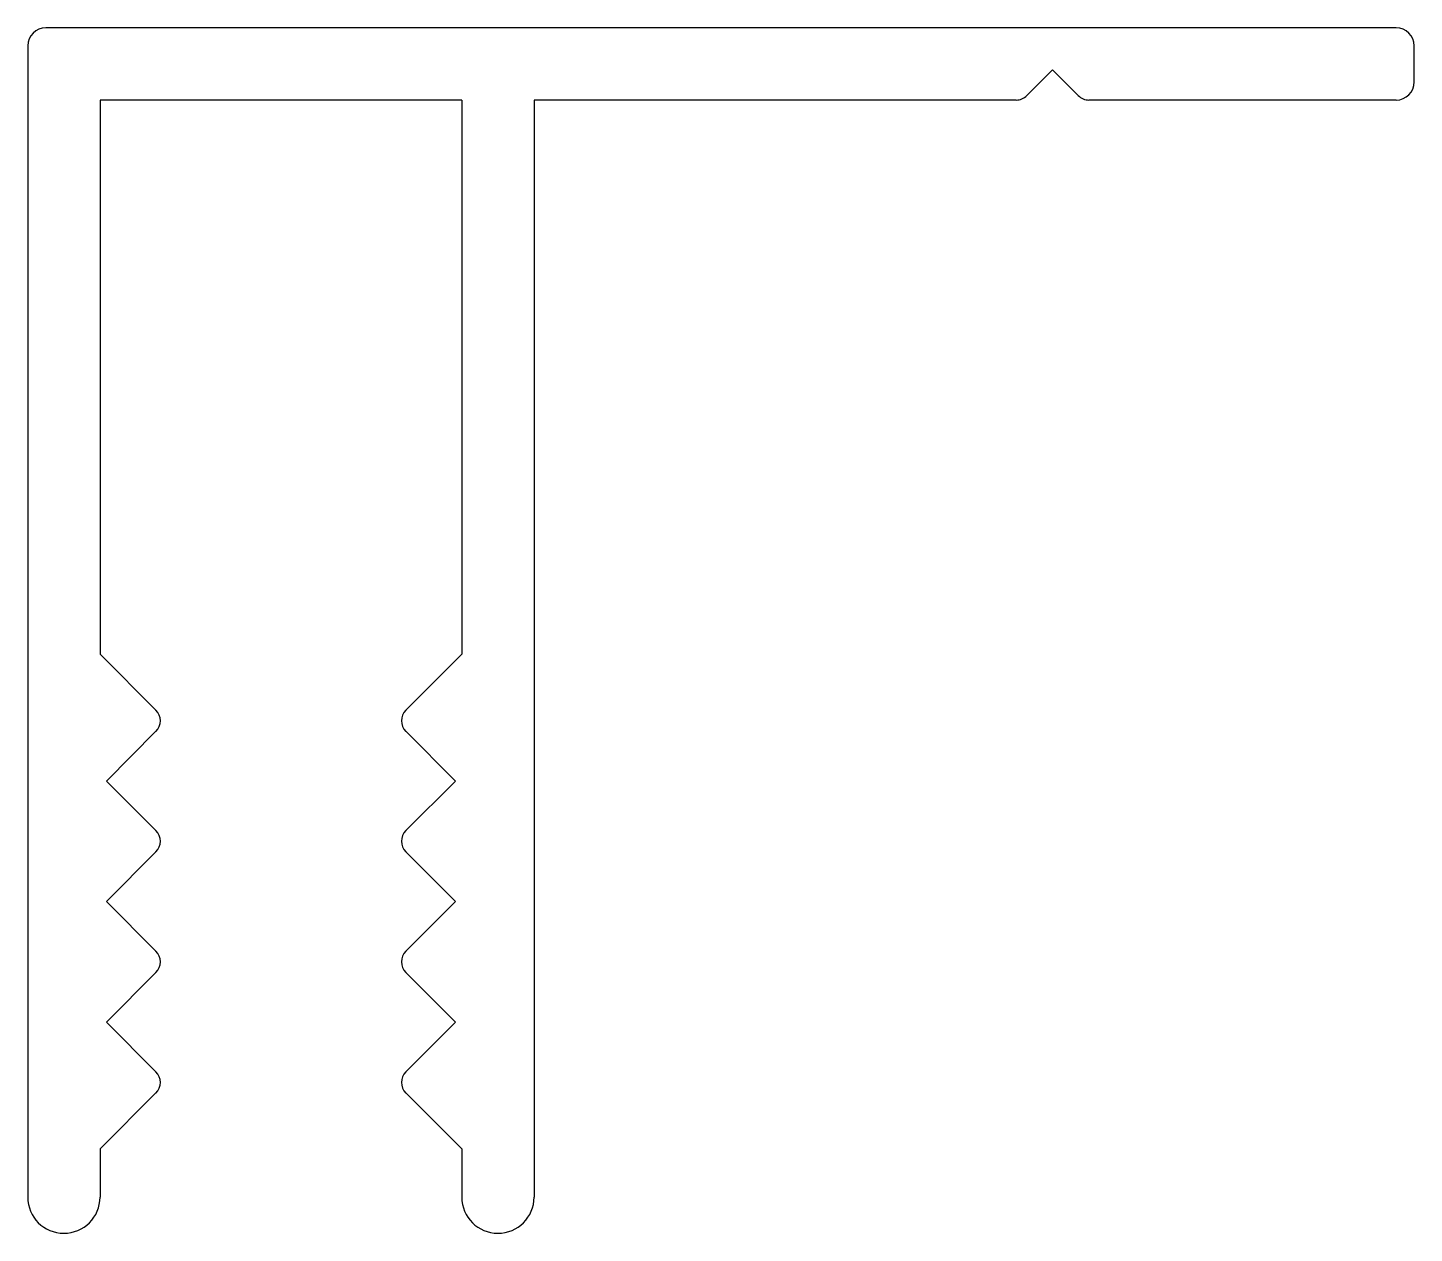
# Model space of a CAD drawing. Extents: x 716.7 to 739.7, y 708.8 to 728.8.
import ezdxf

# ---------------------------------------------------------------- set-up
doc = ezdxf.new("R2010")
doc.units = 0
doc.layers.get('0').update_dxf_attribs({"linetype": 'CONTINUOUS'})

msp = doc.modelspace()

# ---------------------------------------------------------------- linework, layer by layer
for p, q in [((739.367, 728.794), (716.967, 728.794)), ((716.667, 728.494), (716.667, 709.394)), ((739.667, 727.894), (739.667, 728.494)), ((733.667, 728.094), (733.24, 727.667)), ((733.667, 728.094), (734.094, 727.667)), ((723.867, 727.594), (717.867, 727.594)), ((717.867, 727.594), (717.867, 718.401)), ((723.867, 727.594), (723.867, 718.401)), ((733.064, 727.594), (725.067, 727.594)), ((725.067, 727.594), (725.067, 709.394)), ((739.367, 727.594), (734.271, 727.594)), ((717.867, 718.401), (718.794, 717.474)), ((723.867, 718.401), (722.94, 717.474)), ((717.971, 716.297), (718.794, 717.121)), ((723.764, 716.297), (722.94, 717.121)), ((717.971, 716.297), (718.794, 715.474)), ((723.764, 716.297), (722.94, 715.474)), ((717.971, 714.297), (718.794, 715.121)), ((723.764, 714.297), (722.94, 715.121)), ((717.971, 714.297), (718.794, 713.474)), ((723.764, 714.297), (722.94, 713.474)), ((717.971, 712.297), (718.794, 713.121)), ((723.764, 712.297), (722.94, 713.121)), ((717.971, 712.297), (718.794, 711.474)), ((723.764, 712.297), (722.94, 711.474)), ((717.867, 710.194), (718.794, 711.121)), ((723.867, 710.194), (722.94, 711.121)), ((717.867, 710.194), (717.867, 709.394)), ((723.867, 710.194), (723.867, 709.394))]:
    msp.add_line(p, q)
for centre, radius, start, end in [((716.967, 728.494), 0.3, 90, 180), ((739.367, 728.494), 0.3, 0, 90), ((739.367, 727.894), 0.3, 270, 0), ((733.064, 727.844), 0.25, 270, 315), ((734.271, 727.844), 0.25, 225, 270), ((718.617, 717.297), 0.25, 315, 45), ((723.117, 717.297), 0.25, 135, 225), ((718.617, 715.297), 0.25, 315, 45), ((723.117, 715.297), 0.25, 135, 225), ((718.617, 713.297), 0.25, 315, 45), ((723.117, 713.297), 0.25, 135, 225), ((718.617, 711.297), 0.25, 315, 45), ((723.117, 711.297), 0.25, 135, 225), ((717.267, 709.394), 0.6, 180, 270), ((717.267, 709.394), 0.6, 270, 0), ((724.467, 709.394), 0.6, 180, 270), ((724.467, 709.394), 0.6, 270, 0)]:
    msp.add_arc(centre, radius, start, end)

doc.saveas('drawing.dxf')
